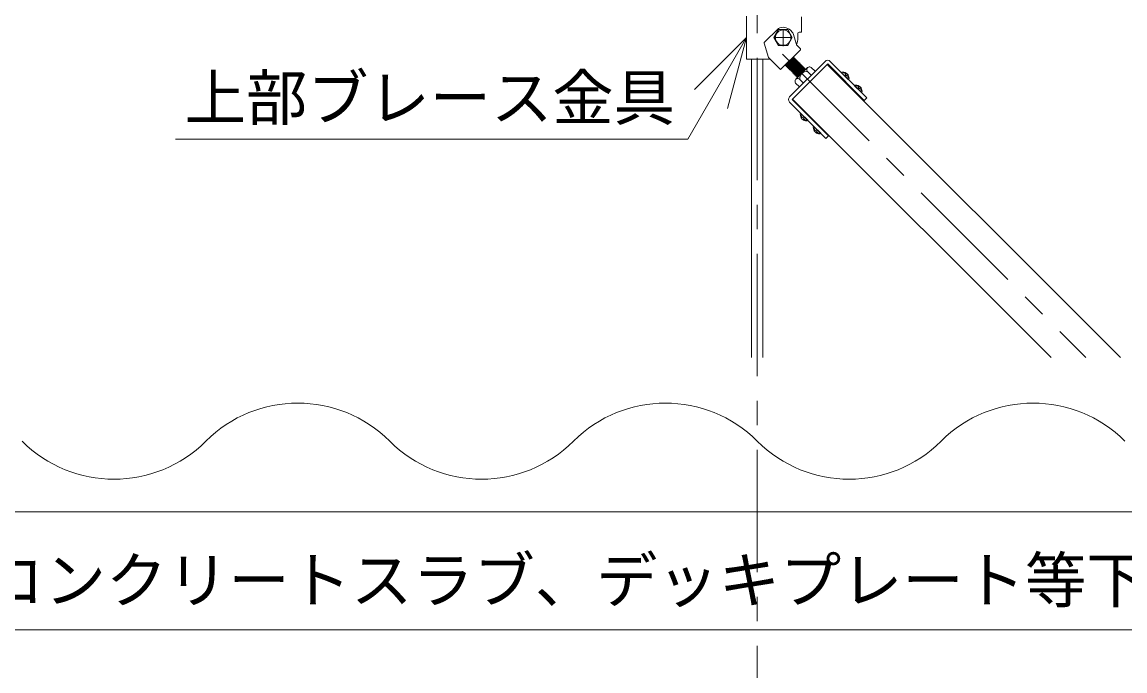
# Model space of a CAD drawing. Units: millimetres at full size, sheet at 1:20; details may follow other scales. Extents: x -4155 to 4045, y -2866 to 2834.
# Drawn here: x 221 to 1121, y 1909 to 2439 of the extents above; entities that cross this region are included whole.
import ezdxf
from ezdxf.enums import TextEntityAlignment as Align

# ---------------------------------------------------------------- set-up
doc = ezdxf.new("R2010")
doc.units = ezdxf.units.MM
doc.header["$LTSCALE"] = 20
doc.linetypes.add('CHAIN1', pattern=[8, 5, -1, 1, -1])
for name, color, linetype, lineweight in [('1-0_断面', 7, 'Continuous', 9), ('1-1_寸法', 7, 'Continuous', 9), ('1-2_文字', 7, 'Continuous', 9)]:
    doc.layers.add(name, color=color, linetype=linetype, lineweight=lineweight)
doc.styles.add('ＭＳ ゴシック', font='')
doc.styles.get('ＭＳ ゴシック').set_extended_font_data('MS Gothic')

msp = doc.modelspace()

# ---------------------------------------------------------------- linework, layer by layer
at = {"layer": '1-0_断面', "color": 4, "linetype": 'CHAIN1'}
for p, q in [((821.26, 2569.35), (821.26, 617.05)), ((841.81, 2412.19), (1089.43, 2164.56))]:
    msp.add_line(p, q, dxfattribs=at)
at = {"layer": '1-0_断面'}
for p, q in [((812.33, 2443.31), (812.33, 2408.31)), ((857.33, 2442.81), (857.33, 2430.31)), ((826.98, 2421.78), (838.48, 2433.28)), ((842.33, 2432.81), (842.33, 2418.81)), ((848.27, 2431.75), (850.03, 2429.99)), ((855.33, 2430.31), (857.33, 2430.31)), ((826.85, 2421.28), (830.27, 2409.67)), ((835.33, 2425.81), (849.33, 2425.81)), ((853.14, 2420.29), (850.53, 2429.14)), ((854.33, 2429.31), (854.33, 2425.31)), ((840.56, 2400), (856.47, 2415.91)), ((853.21, 2420.1), (853.33, 2420.31)), ((853.65, 2419.44), (856.47, 2416.62)), ((812.33, 2408.31), (831.54, 2408.31)), ((816.63, 2164.56), (816.63, 2408.31)), ((825.63, 2164.56), (825.63, 2408.31)), ((830.4, 2409.46), (839.85, 2400)), ((850.74, 2410.18), (844.24, 2402.83)), ((850.74, 2409.34), (845.08, 2402.83)), ((851.59, 2409.34), (845.08, 2401.98)), ((852.44, 2408.49), (845.93, 2401.13)), ((853.29, 2407.64), (846.78, 2400.28)), ((876.57, 2406.41), (847.58, 2377.42)), ((854.13, 2406.79), (847.63, 2399.44)), ((854.98, 2405.94), (848.48, 2398.59)), ((855.83, 2405.09), (849.33, 2397.74)), ((878.69, 2404.29), (849.7, 2375.3)), ((856.68, 2404.24), (850.17, 2396.89)), ((850.74, 2410.18), (850.74, 2409.34)), ((857.53, 2403.4), (851.02, 2396.04)), ((878.34, 2403.94), (1117.72, 2164.56)), ((878.69, 2404.29), (908.39, 2374.59)), ((858.38, 2402.55), (851.87, 2395.19)), ((852.71, 2391.74), (862.25, 2401.29)), ((859.23, 2401.7), (852.72, 2394.34)), ((860.07, 2400.85), (853.57, 2393.5)), ((860.92, 2400), (860.59, 2399.62)), ((862.43, 2397.93), (865.26, 2395.1)), ((865.28, 2401.45), (868.44, 2398.28)), ((895.59, 2391.64), (890.09, 2397.14)), ((893.03, 2395.43), (893.51, 2395.9)), ((893.88, 2394.58), (894.36, 2395.05)), ((852.55, 2388.72), (855.71, 2385.55)), ((854.42, 2393.5), (854.42, 2393.45)), ((856.07, 2391.57), (858.89, 2388.74)), ((906.2, 2381.03), (900.7, 2386.53)), ((903.64, 2384.82), (904.11, 2385.3)), ((904.49, 2383.97), (904.96, 2384.45)), ((847.58, 2373.18), (877.28, 2343.48)), ((849.7, 2375.3), (879.4, 2345.6)), ((850.06, 2375.66), (1061.15, 2164.56)), ((862.36, 2358.4), (856.86, 2363.9)), ((858.57, 2360.96), (858.09, 2360.49)), ((859.42, 2360.12), (858.94, 2359.64)), ((872.96, 2347.8), (867.46, 2353.3)), ((869.17, 2350.36), (868.7, 2349.88)), ((870.02, 2349.51), (869.55, 2349.03)), ((879.4, 2345.6), (877.28, 2343.48))]:
    msp.add_line(p, q, dxfattribs=at)
msp.add_lwpolyline([(838.57, 2432.31), (834.82, 2425.81), (838.57, 2419.31), (846.08, 2419.31), (849.83, 2425.81), (846.08, 2432.31)], close=True, dxfattribs=at)
for points in [[(844.24, 2403.68), (844.24, 2402.83), (845.08, 2402.83)], [(845.93, 2401.98), (851.59, 2408.49), (852.44, 2408.49), (852.44, 2407.64)], [(846.78, 2401.13), (852.44, 2407.64), (853.29, 2407.64), (853.29, 2406.79)], [(847.63, 2400.28), (853.29, 2406.79), (854.13, 2406.79), (854.13, 2405.94)], [(848.48, 2399.44), (854.13, 2405.94), (854.98, 2405.94), (854.98, 2405.09)], [(849.33, 2398.59), (854.98, 2405.09), (855.83, 2405.09), (855.83, 2404.24)], [(850.17, 2397.74), (855.83, 2404.24), (856.68, 2404.24), (856.68, 2403.4)], [(850.74, 2409.34), (851.59, 2409.34), (851.59, 2408.49)], [(851.02, 2396.89), (856.68, 2403.4), (857.53, 2403.4), (857.53, 2402.55)], [(880.81, 2406.41), (910.51, 2376.72), (908.39, 2374.59)], [(845.08, 2402.83), (845.08, 2401.98), (845.93, 2401.98)], [(845.93, 2401.98), (845.93, 2401.13), (846.78, 2401.13)], [(846.78, 2401.13), (846.78, 2400.28), (847.63, 2400.28)], [(847.63, 2400.28), (847.63, 2399.44), (848.48, 2399.44)], [(848.48, 2399.44), (848.48, 2398.59), (849.33, 2398.59)], [(849.33, 2398.59), (849.33, 2397.74), (850.17, 2397.74)], [(850.17, 2397.74), (850.17, 2396.89), (851.02, 2396.89)], [(851.02, 2396.89), (851.02, 2396.04), (851.87, 2396.04)], [(851.87, 2396.04), (857.53, 2402.55), (858.38, 2402.55), (858.38, 2401.7)], [(851.87, 2396.04), (851.87, 2395.19), (852.72, 2395.19)], [(852.72, 2395.19), (858.38, 2401.7), (859.23, 2401.7), (859.23, 2400.85)], [(852.72, 2395.19), (852.72, 2394.34), (853.57, 2394.34)], [(853.57, 2394.34), (859.23, 2400.85), (860.07, 2400.85), (860.07, 2400)], [(853.57, 2394.34), (853.57, 2393.5), (854.42, 2393.5)], [(854.42, 2393.5), (860.07, 2400), (860.92, 2400), (860.92, 2399.96)]]:
    msp.add_lwpolyline(points, dxfattribs=at)
msp.add_circle((842.33, 2425.81), 6.3, dxfattribs=at)
for centre, radius, start, end in [((842.33, 2425.81), 8.4, 45, 117.24721), ((855.33, 2429.31), 1, 90, 180), ((827.33, 2421.42), 0.5, 135, 196.38954), ((848.61, 2428.58), 2, 16.43416, 45), ((837.96, 2425.98), 16.38, 339.73705, 357.64309), ((855.06, 2420.85), 2, 196.43416, 225), ((856.11, 2416.27), 0.5, 315, 45), ((830.75, 2409.81), 0.5, 196.38954, 225), ((878.69, 2404.29), 3, 45, 135), ((840.2, 2400.36), 0.5, 225, 315), ((861.23, 2392.77), 5.3, 76.89078, 193.10921), ((863.85, 2399.69), 2.26, 51.02525, 231.02559), ((890.19, 2397.21), 0.117, 134.01915, 216.81377), ((891.01, 2396.38), 1.28, 98.98254, 135.17889), ((891.11, 2392.66), 5, 45.00005, 93.47098), ((891.88, 2397.36), 0.431, 139.13432, 229.51186), ((890.17, 2391.72), 5.5, 53.33444, 74.92363), ((893.71, 2395.26), 0.699, 165.81576, 284.18434), ((893.11, 2395.94), 0.394, 355.11562, 29.64836), ((894.39, 2394.66), 0.394, 60.35175, 94.89621), ((890.17, 2391.72), 5.5, 15.07422, 36.66631), ((891.11, 2392.66), 5, 356.52101, 45.00005), ((854.31, 2390.14), 2.26, 38.97439, 218.97475), ((895.81, 2393.43), 0.431, 220.52147, 310.86638), ((895.66, 2391.73), 0.117, 233.61571, 315.97989), ((894.83, 2392.56), 1.28, 314.91063, 350.99127), ((900.79, 2386.6), 0.117, 134.01915, 216.81377), ((901.62, 2385.77), 1.28, 98.98254, 135.17889), ((901.72, 2382.05), 5, 45.00005, 93.47098), ((902.49, 2386.75), 0.431, 139.13432, 229.51186), ((900.78, 2381.11), 5.5, 53.33444, 74.92363), ((903.72, 2385.33), 0.394, 355.11562, 29.64836), ((901.72, 2382.05), 5, 356.52101, 45.00005), ((849.7, 2375.3), 3, 135, 225), ((904.32, 2384.65), 0.699, 165.81576, 284.18434), ((905, 2384.05), 0.394, 60.35175, 94.89621), ((900.78, 2381.11), 5.5, 15.07422, 36.66631), ((906.42, 2382.82), 0.431, 220.52147, 310.86638), ((906.27, 2381.13), 0.117, 233.61571, 315.97989), ((905.44, 2381.95), 1.28, 314.91063, 350.99127), ((861.33, 2362.88), 5, 176.52902, 224.99995), ((857.61, 2362.98), 1.28, 134.82111, 171.01746), ((856.64, 2362.11), 0.431, 40.48814, 130.86568), ((856.79, 2363.81), 0.117, 53.18623, 135.98085), ((862.27, 2363.82), 5.5, 195.07637, 216.66556), ((861.33, 2362.88), 5, 224.99995, 273.47899), ((858.06, 2360.88), 0.394, 240.35164, 274.88438), ((858.74, 2360.29), 0.699, 345.81566, 104.18424), ((859.33, 2359.61), 0.394, 175.10379, 209.64825), ((862.27, 2363.82), 5.5, 233.33369, 254.92578), ((860.56, 2358.18), 0.431, 319.13362, 49.47853), ((861.44, 2359.16), 1.28, 279.00873, 315.08937), ((862.26, 2358.34), 0.117, 314.02011, 36.38429), ((871.94, 2352.28), 5, 176.52902, 224.99995), ((868.22, 2352.38), 1.28, 134.82111, 171.01746), ((867.24, 2351.5), 0.431, 40.48814, 130.86568), ((867.39, 2353.2), 0.117, 53.18623, 135.98085), ((872.88, 2353.22), 5.5, 195.07637, 216.66556), ((868.67, 2350.27), 0.394, 240.35164, 274.88438), ((869.35, 2349.68), 0.699, 345.81566, 104.18424), ((869.94, 2349), 0.394, 175.10379, 209.64825), ((871.94, 2352.28), 5, 224.99995, 273.47899), ((872.88, 2353.22), 5.5, 233.33369, 254.92578), ((871.17, 2347.58), 0.431, 319.13362, 49.47853), ((872.04, 2348.55), 1.28, 279.00873, 315.08937), ((872.87, 2347.73), 0.117, 314.02011, 36.38429)]:
    msp.add_arc(centre, radius, start, end, dxfattribs=at)
at = {"layer": '1-1_寸法'}
for centre, start, end in [((446.26, 2021.35), 45, 135), ((746.26, 2021.35), 45, 135), ((1046.26, 2021.35), 45, 135), ((296.26, 2171.35), 225, 315), ((596.26, 2171.35), 225, 315), ((896.26, 2171.35), 225, 315)]:
    msp.add_arc(centre, 106.07, start, end, dxfattribs=at)
at = {"layer": '1-2_文字'}
for p, q in [((812.46, 2425.81), (764.52, 2342.79)), ((812.46, 2425.81), (770.03, 2383.38)), ((812.46, 2425.81), (796.93, 2367.86)), ((346.48, 2342.79), (764.52, 2342.79)), ((-565.12, 2038.69), (1212.18, 2038.69)), ((1212.18, 1942.32), (-565.12, 1942.32))]:
    msp.add_line(p, q, dxfattribs=at)

# ---------------------------------------------------------------- texts
at = {"layer": '1-2_文字', "style": 'ＭＳ ゴシック'}
for s, p in [('上部ブレース金具', (353.97, 2347.44)), ('※コンクリートスラブ、デッキプレート等下地', (139.69, 1953.55))]:
    msp.add_text(s, height=36.66, dxfattribs=at).set_placement(p, align=Align.BOTTOM_LEFT)

doc.saveas('drawing.dxf')
